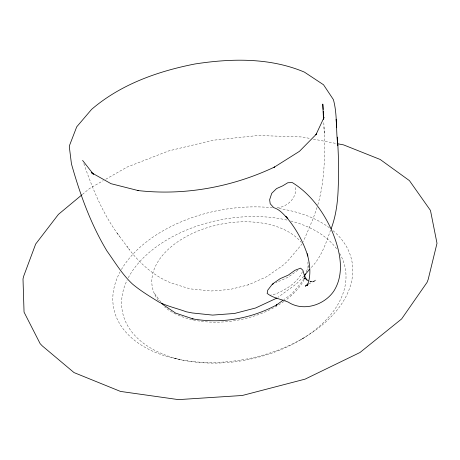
<?xml version="1.0" encoding="UTF-8"?>
<svg xmlns="http://www.w3.org/2000/svg" width="460" height="460" viewBox="0 0 460 460"><rect width="100%" height="100%" fill="white"/><g stroke="black" fill="none" stroke-linecap="round" stroke-linejoin="round"><path stroke-width="0.34" stroke-dasharray="2.3 1.72" d="M302.519 271.567C297.902 282.319 286.327 289.507 275.833 293.871L270.261 295.211M317.843 204.786C325.68 177.675 325.03 149 323.736 121.084M317.055 207.454L313.174 218.488L303.376 241.5M330.654 230.046L329.941 231.909C325.375 244.961 320.666 258.365 310.511 268.232M303.663 278.392L302.64 280.951L291.835 293.859L283.739 299.736M306.216 271.992L308.01 267.513L307.918 261.372M302.3 243.714L287.661 261.021L282.722 265.523L266.691 276.69L248.613 284.774L230.08 289.449L211.22 290.99L189.992 288.851L171.292 283.055C153.145 275.776 138.19 262.119 126.931 246.33M303.749 276.276L296.487 283.854L278.127 297.2M82.461 194.384L89.568 188.479L103.276 180.653M297.827 270.267L287.989 277.271L276.011 282.635M308.775 283.975L315.951 280.059L312.685 281.445L309.597 281.796M301.334 339.411L305.233 337.007M105.771 179.227L126.96 167.135L168.653 150.926L212.871 140.265L257.933 135.51L302.122 136.965L310.558 138.575M247.923 284.941L248.613 284.774M309.666 281.859L314.45 281.842L310.028 281.083M277.104 207.782C287.385 207.178 297.839 197.208 295.297 186.306M174.236 358.438L179.544 359.329M313.363 139.11L337.255 143.681M83.818 163.611C92.707 189.152 103.097 214.762 119.583 236.446M117.03 233.024L129.363 249.59M160.799 302.007L154.295 293.118L154.56 294.141M323.984 126.995L324.306 133.739M333.08 230.713A121.4 75.595 -11.2 0 1 246.652 359.001A121.4 75.595 -11.2 0 1 120.06 271.94M121.405 269.537A121.4 75.595 -11.2 0 1 272.814 207.799M278.955 208.57A121.4 75.595 -11.2 0 1 329.647 227.97M339.687 253.443A113.516 71.254 -11.2 0 1 235.169 361.738A113.516 71.254 -11.2 0 1 127.058 280.226M128.277 277.794A113.516 71.254 -11.2 0 1 287.264 220.127M290.766 220.984A113.516 71.254 -11.2 0 1 336.979 249.291M308.637 265.081A79.407 48.714 -11.2 0 1 307.889 269.83M304.233 279.473A79.407 48.714 -11.2 0 1 284.452 301.064M283.86 301.484A79.407 48.714 -11.2 0 1 176.473 314.421M175.881 314.14A79.407 48.714 -11.2 0 1 164.623 306.981M158.378 300.489A79.407 48.714 -11.2 0 1 197.869 231.041A79.407 48.714 -11.2 0 1 301.294 242.38"/><path stroke-width="0.69" d="M331.137 228.798C336.151 215.516 337.807 201.279 338.232 187.168C338.796 173.357 338.658 159.522 337.876 145.728C335.783 130.594 337.485 114.31 333.391 99.607L323.518 84.755L304.422 72.122C269.922 57.506 231.368 58.351 194.988 63.974C157.791 71.26 120.704 84.358 91.597 109.376L76.711 126.839L69.535 145.423L69.311 146.717L71.444 163.858C79.936 194.074 90.752 224.192 107.065 251.16C115.126 262.401 122.291 274.528 132.48 284.05C140.685 290.927 149.994 296.527 159.091 302.157C167.739 306.389 177.238 308.453 186.231 311.771L192.28 312.961L212.577 315.1L234.565 313.461L255.576 307.999L276.995 298.022M323.57 118.755L324.03 117.461L315.882 134.849L316.67 133.843L299.437 151.346L274.01 167.342L274.672 166.974C232.116 187.134 184.224 195.948 137.339 190.48L138.224 190.584L111.015 183.689L91.425 172.644L93.466 174.3L82.587 160.413M304.428 276.471L305.452 273.913M307.999 284.257L307.286 285.47C311.397 275.454 310 264.103 307.205 253.908M304.204 275.741L309.609 269.301M307.234 253.972L307.815 256.019C303.272 241.58 295.786 228.074 285.942 216.585L287.851 218.684C283.682 214.486 279.605 209.34 273.717 207.644L270.204 203.751L269.64 199.726L271.728 193.327L276.552 188.588L282.722 185.828L287.805 182.741L292.341 182.597C310.051 193.499 322.811 210.967 331.407 229.626C339.543 248.67 345.702 272.492 333.73 291.243C324.035 305.279 303.261 311.834 288.27 302.134C281.342 299.092 273.044 298.212 267.093 293.365C267.502 292.359 267.542 291.232 267.737 290.168L272.452 284.073L280.14 278.674L288.305 275.103L294.964 270.296L300.587 268.157L302.875 270.227L304.422 275.632L306.929 280.163M308.004 283.872L305.319 286.189L307.625 284.717M81.915 194.844L58.42 214.383L35.684 244.018L23.701 276.144L23 278.961L24.052 312.139L40.135 343.643L42.251 345.874L74.014 372.577L120.497 391.425L178.434 399.619L242.282 395.491L305.095 379.132L359.984 352.504L401.614 318.952L427.075 282.348L428.156 279.542L437 243.305L430.468 210.444L409.44 180.636L380.161 159.459L343.574 144.888L337.255 143.681M282.584 300.575L276.224 305.193L276.874 304.79C251.171 318.711 221.018 324.035 192.188 318.78L193.079 318.924L175.622 313.099L162.426 304.227L161.615 303.117M272.234 284.326L273.493 283.762M308.183 280.663L304.129 277.788L305.106 278.789M336.105 119.255L336.68 127.748M337.295 137.126L337.876 145.728M323.161 109.514L322.799 104.075L323.489 119.422M323.575 117.564L323.288 111.544L323.604 118.588"/></g></svg>
